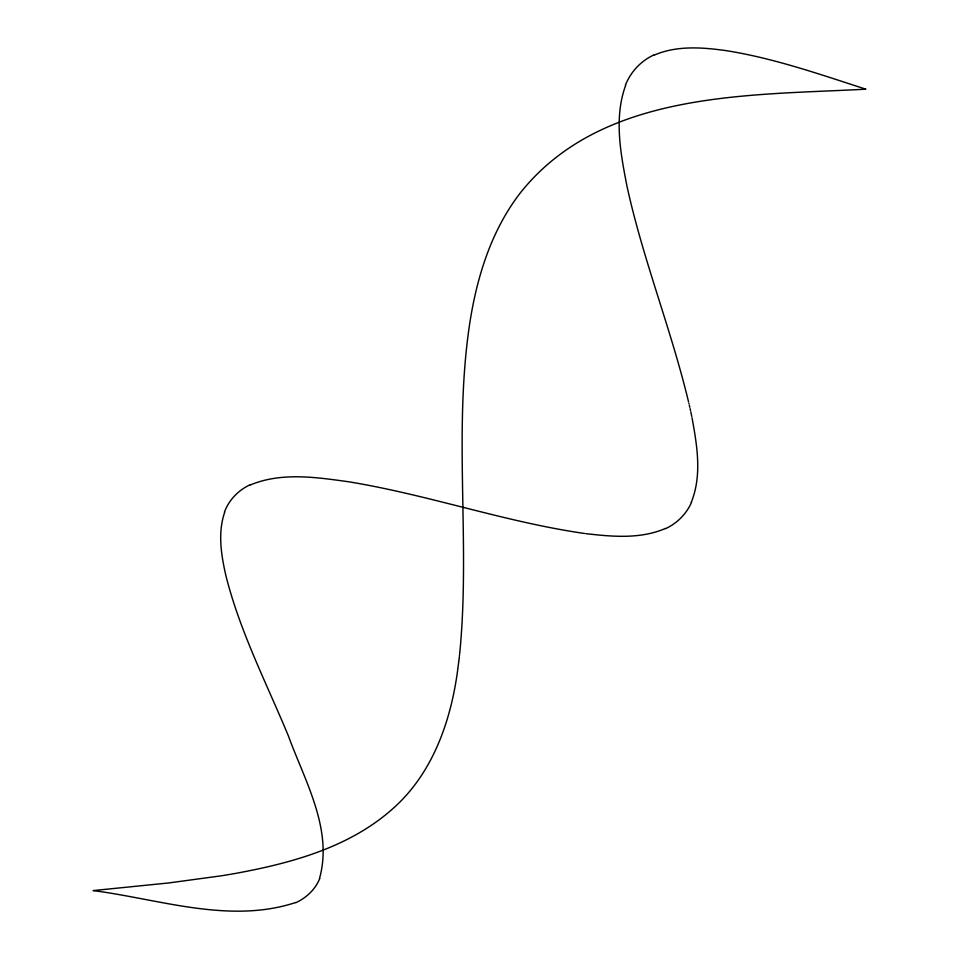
<?xml version="1.0" encoding="UTF-8"?>
<svg xmlns="http://www.w3.org/2000/svg" width="959" height="959" viewBox="0 0 959 959"><rect width="100%" height="100%" fill="white"/><g stroke="black" fill="none" stroke-linecap="round" stroke-linejoin="round"><path stroke-width="1.44" d="M459.793 652.588C470.258 544.676 453.739 435.614 469.047 328.026C476 279.824 490.481 231.143 520.833 192.256C602.456 90.53 748.308 95.54 865.869 89.187C819.861 74.346 773.877 58.175 725.963 50.611C702.072 47.291 676.383 45.325 653.738 55.334M459.697 653.439L459.613 654.29M459.517 655.141L459.421 655.992M459.325 656.831L459.229 657.682M459.133 658.521L458.989 659.792M458.893 660.631L457.923 668.135M457.815 668.962C451.15 720.461 432.833 773.386 392.902 808.605C349.867 847.109 292.243 862.932 236.729 873.181M224.694 512.25C217.585 532.724 221.193 554.985 225.88 575.58C239.882 631.43 266.446 683.084 288.419 735.985C304.734 780.818 333.264 829.439 319.503 878.48M625.688 85.207C613.82 117.669 620.557 153.152 626.946 186.046C642.878 259.278 671.108 329.117 688.562 401.953M691.259 502.36C702.18 475.436 697.073 445.42 692.026 417.776M250.323 484.954C281.455 471.972 316.35 477.282 348.716 481.79C428.241 494.796 504.794 521.996 584.594 533.48M665.498 528.421C640.48 539.282 612.25 536.704 585.877 533.648M295.792 902.467C229.836 924.344 159.254 899.098 93.131 890.587L168.844 882.939L221.481 875.783M235.818 873.349L230.304 874.32M229.381 874.476L222.416 875.639M688.886 403.295L689.041 403.967M689.341 405.309L689.797 407.311M690.096 408.642L690.528 410.62M690.816 411.926L691.763 416.482M625.424 85.111A53.536 49.688 -65 0 1 653.63 55.071M691.487 502.444A48.441 44.222 -36.8 0 1 665.582 528.649M224.43 512.166A49.88 46.631 -8.6 0 1 250.203 484.715M319.743 878.54A46.691 40.482 -11.6 0 1 295.899 902.671"/></g></svg>
